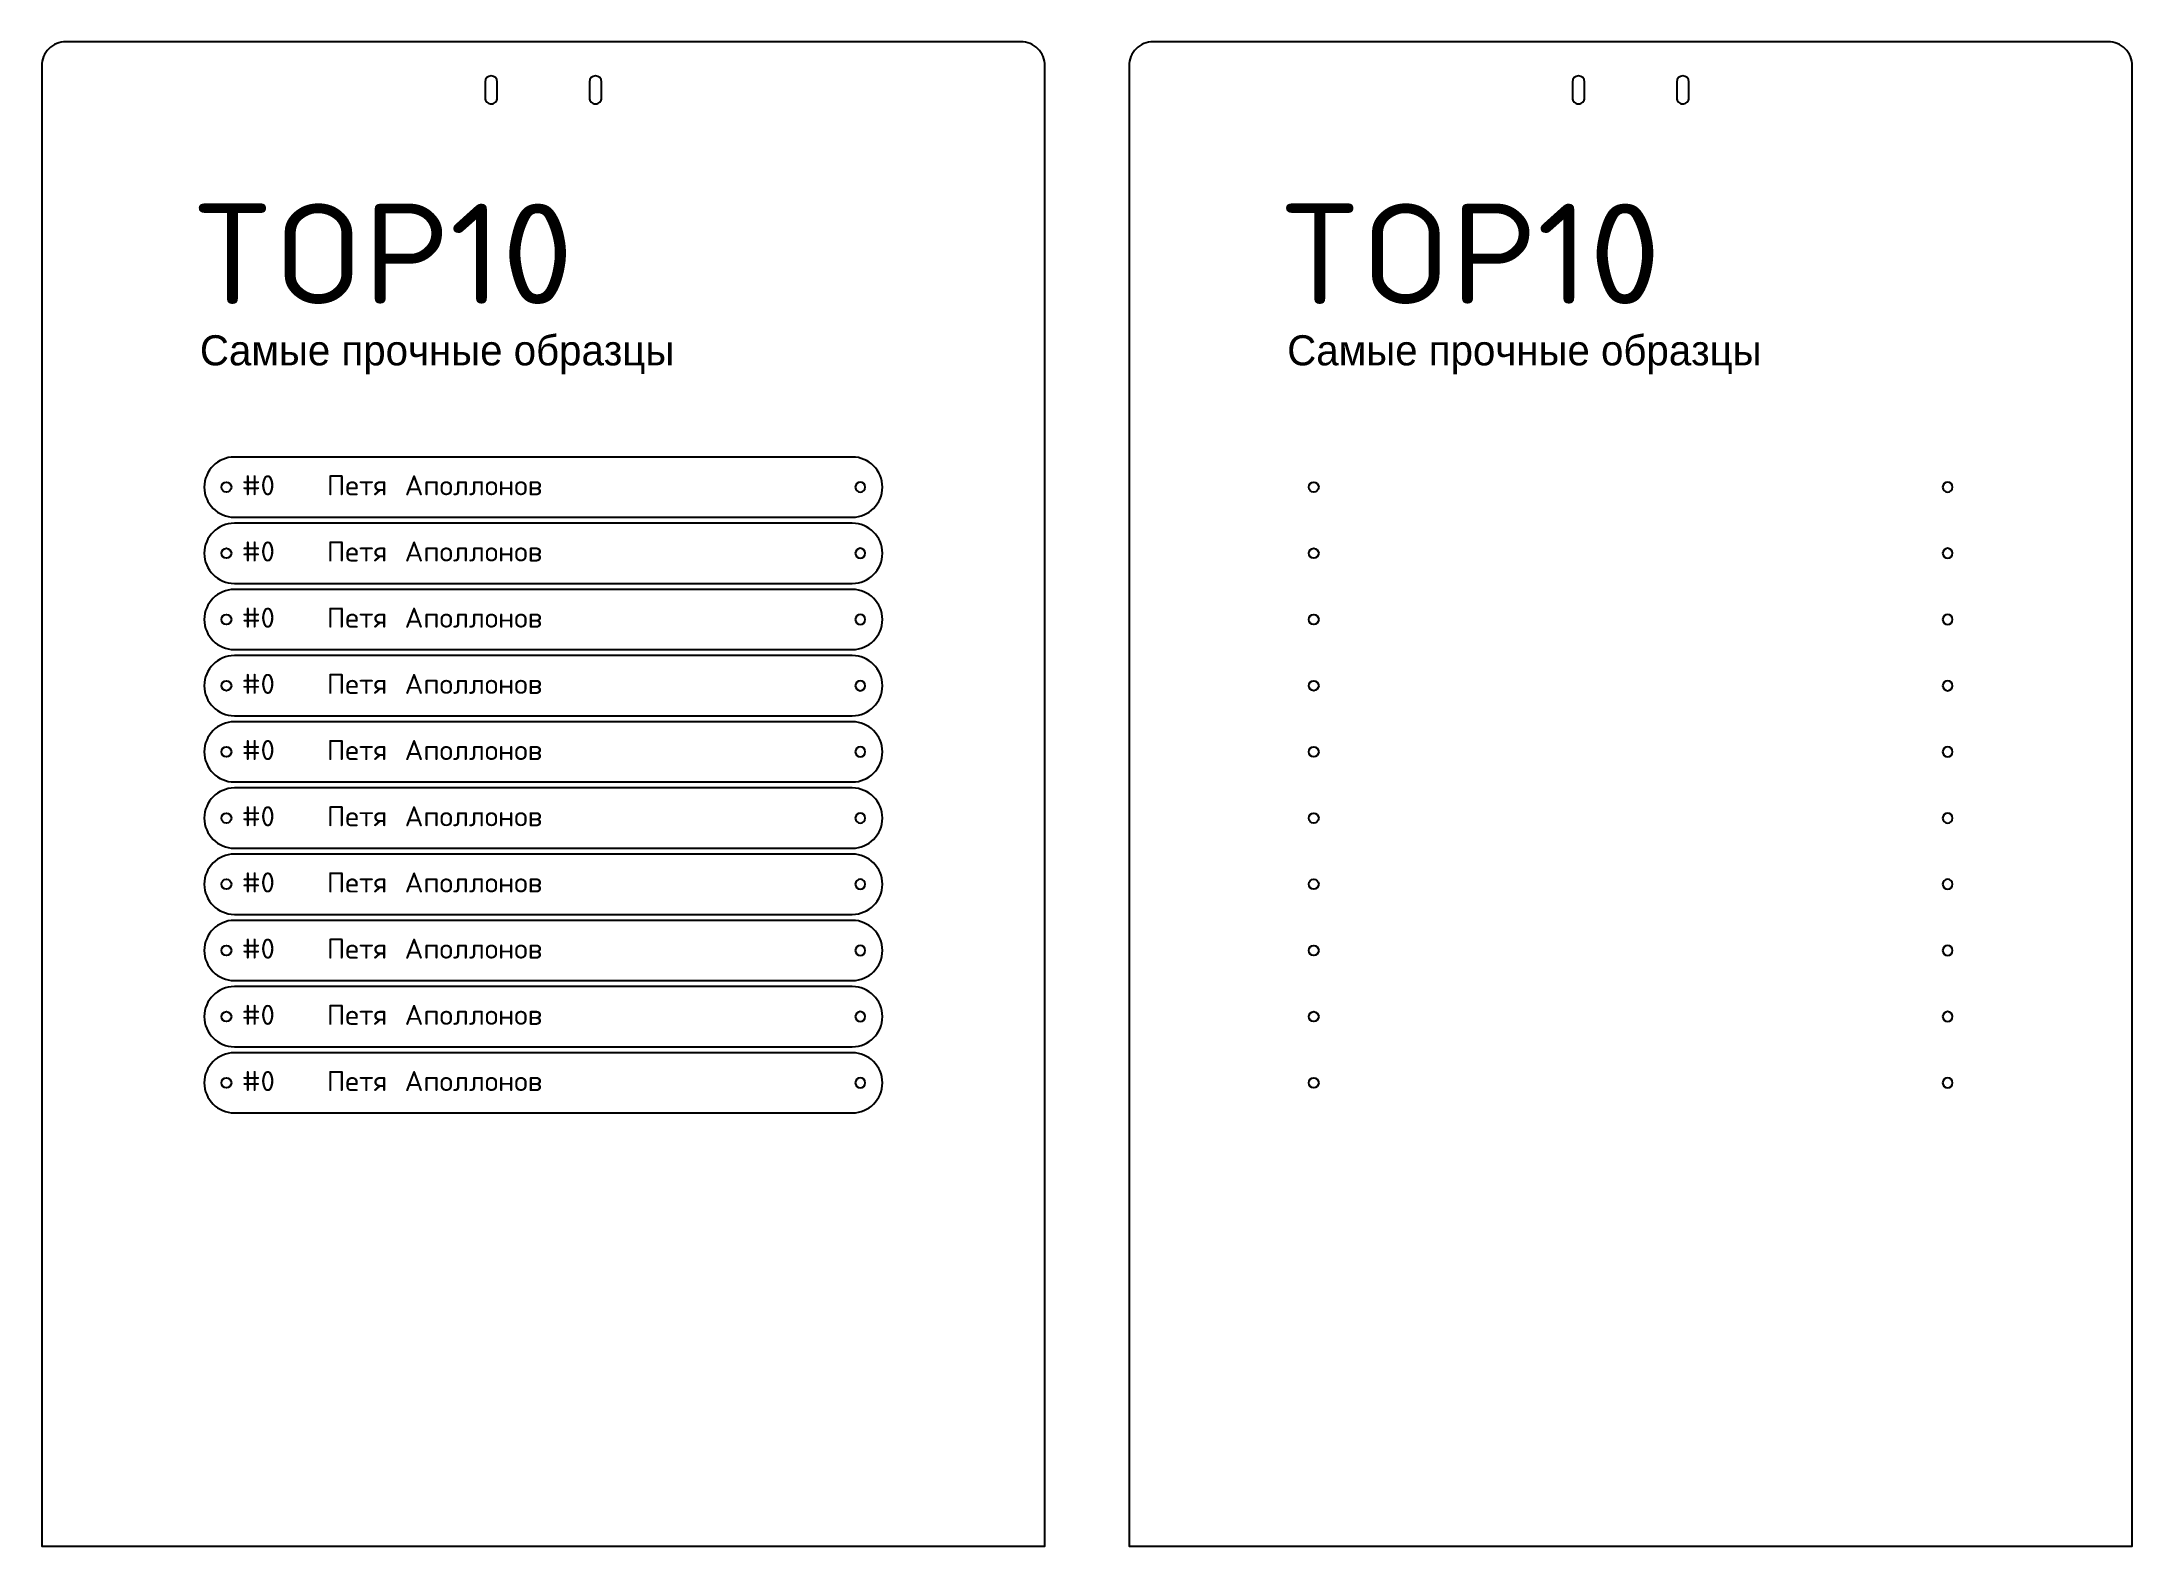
# Model space of a CAD drawing. Extents: x -2083 to -1041, y -997 to -247.
import ezdxf

# ---------------------------------------------------------------- set-up
doc = ezdxf.new("R2010")
doc.units = 0
doc.layers.add('DEFAULT', color=7, linetype='CONTINUOUS')
doc.styles.add('DEFAULT', font='txt')
doc.styles.add('MTXPL_CONSOLAS', font='txt.shx', dxfattribs={"height": 0.2})

msp = doc.modelspace()

# ---------------------------------------------------------------- linework, layer by layer
at = {"layer": 'DEFAULT'}
for points in [[(-1595, -247), (-2071, -247, 0.414214), (-2083, -259), (-2083, -997), (-1583, -997), (-1583, -259, 0.414214)], [(-1053, -247), (-1529, -247, 0.414214), (-1541, -259), (-1541, -997), (-1041, -997), (-1041, -259, 0.414214)], [(-1859, -278, 0.414214), (-1856, -275), (-1856, -267, 1), (-1862, -267), (-1862, -275, 0.414214)], [(-1807, -278, 0.414214), (-1804, -275), (-1804, -267, 1), (-1810, -267), (-1810, -275, 0.414214)], [(-1317, -278, 0.414214), (-1314, -275), (-1314, -267, 1), (-1320, -267), (-1320, -275, 0.414214)], [(-1265, -278, 0.414214), (-1262, -275), (-1262, -267, 1), (-1268, -267), (-1268, -275, 0.414214)], [(-1987, -484), (-1679, -484, 1), (-1679, -454), (-1987, -454, 1)], [(-1987, -517), (-1679, -517, 1), (-1679, -487), (-1987, -487, 1)], [(-1987, -550), (-1679, -550, 1), (-1679, -520), (-1987, -520, 1)], [(-1987, -583), (-1679, -583, 1), (-1679, -553), (-1987, -553, 1)], [(-1987, -616), (-1679, -616, 1), (-1679, -586), (-1987, -586, 1)], [(-1987, -649), (-1679, -649, 1), (-1679, -619), (-1987, -619, 1)], [(-1987, -682), (-1679, -682, 1), (-1679, -652), (-1987, -652, 1)], [(-1987, -715), (-1679, -715, 1), (-1679, -685), (-1987, -685, 1)], [(-1987, -748), (-1679, -748, 1), (-1679, -718), (-1987, -718, 1)], [(-1987, -781), (-1679, -781, 1), (-1679, -751), (-1987, -751, 1)]]:
    msp.add_lwpolyline(points, format="xyb", close=True, dxfattribs=at)
for centre in [(-1991, -469), (-1449, -469), (-1991, -502), (-1449, -502), (-1991, -535), (-1449, -535), (-1991, -568), (-1449, -568), (-1991, -601), (-1449, -601), (-1991, -634), (-1449, -634), (-1991, -667), (-1449, -667), (-1991, -700), (-1449, -700), (-1991, -733), (-1449, -733), (-1991, -766), (-1449, -766)]:
    msp.add_circle(centre, 2.5, dxfattribs=at)
at = {"layer": 'DEFAULT', "extrusion": (0, 0, -1)}
for centre in [(1675, -469), (1133, -469), (1675, -502), (1133, -502), (1675, -535), (1133, -535), (1675, -568), (1133, -568), (1675, -601), (1133, -601), (1675, -634), (1133, -634), (1675, -667), (1133, -667), (1675, -700), (1133, -700), (1675, -733), (1133, -733), (1675, -766), (1133, -766)]:
    msp.add_circle(centre, 2.5, dxfattribs=at)

# ---------------------------------------------------------------- texts
at = {"layer": 'DEFAULT'}
for s, height, style, p in [('TOP10', 50, 'MTXPL_CONSOLAS', (-2008.5, -377.7)), ('TOP10', 50, 'MTXPL_CONSOLAS', (-1466.5, -377.7)), ('Самые прочные образцы', 15, 'DEFAULT', (-2004.2, -408.3)), ('Самые прочные образцы', 15, 'DEFAULT', (-1462.2, -408.3)), ('#0   Петя Аполлонов', 10, 'MTXPL_CONSOLAS', (-1983.3, -473.1)), ('#0   Петя Аполлонов', 10, 'MTXPL_CONSOLAS', (-1983.3, -506.1)), ('#0   Петя Аполлонов', 10, 'MTXPL_CONSOLAS', (-1983.3, -539.1)), ('#0   Петя Аполлонов', 10, 'MTXPL_CONSOLAS', (-1983.3, -572.1)), ('#0   Петя Аполлонов', 10, 'MTXPL_CONSOLAS', (-1983.3, -605.1)), ('#0   Петя Аполлонов', 10, 'MTXPL_CONSOLAS', (-1983.3, -638.1)), ('#0   Петя Аполлонов', 10, 'MTXPL_CONSOLAS', (-1983.3, -671.1)), ('#0   Петя Аполлонов', 10, 'MTXPL_CONSOLAS', (-1983.3, -704.1)), ('#0   Петя Аполлонов', 10, 'MTXPL_CONSOLAS', (-1983.3, -737.1)), ('#0   Петя Аполлонов', 10, 'MTXPL_CONSOLAS', (-1983.3, -770.1))]:
    msp.add_text(s, height=height, dxfattribs=dict(at, style=style)).set_placement(p)

doc.saveas('drawing.dxf')
